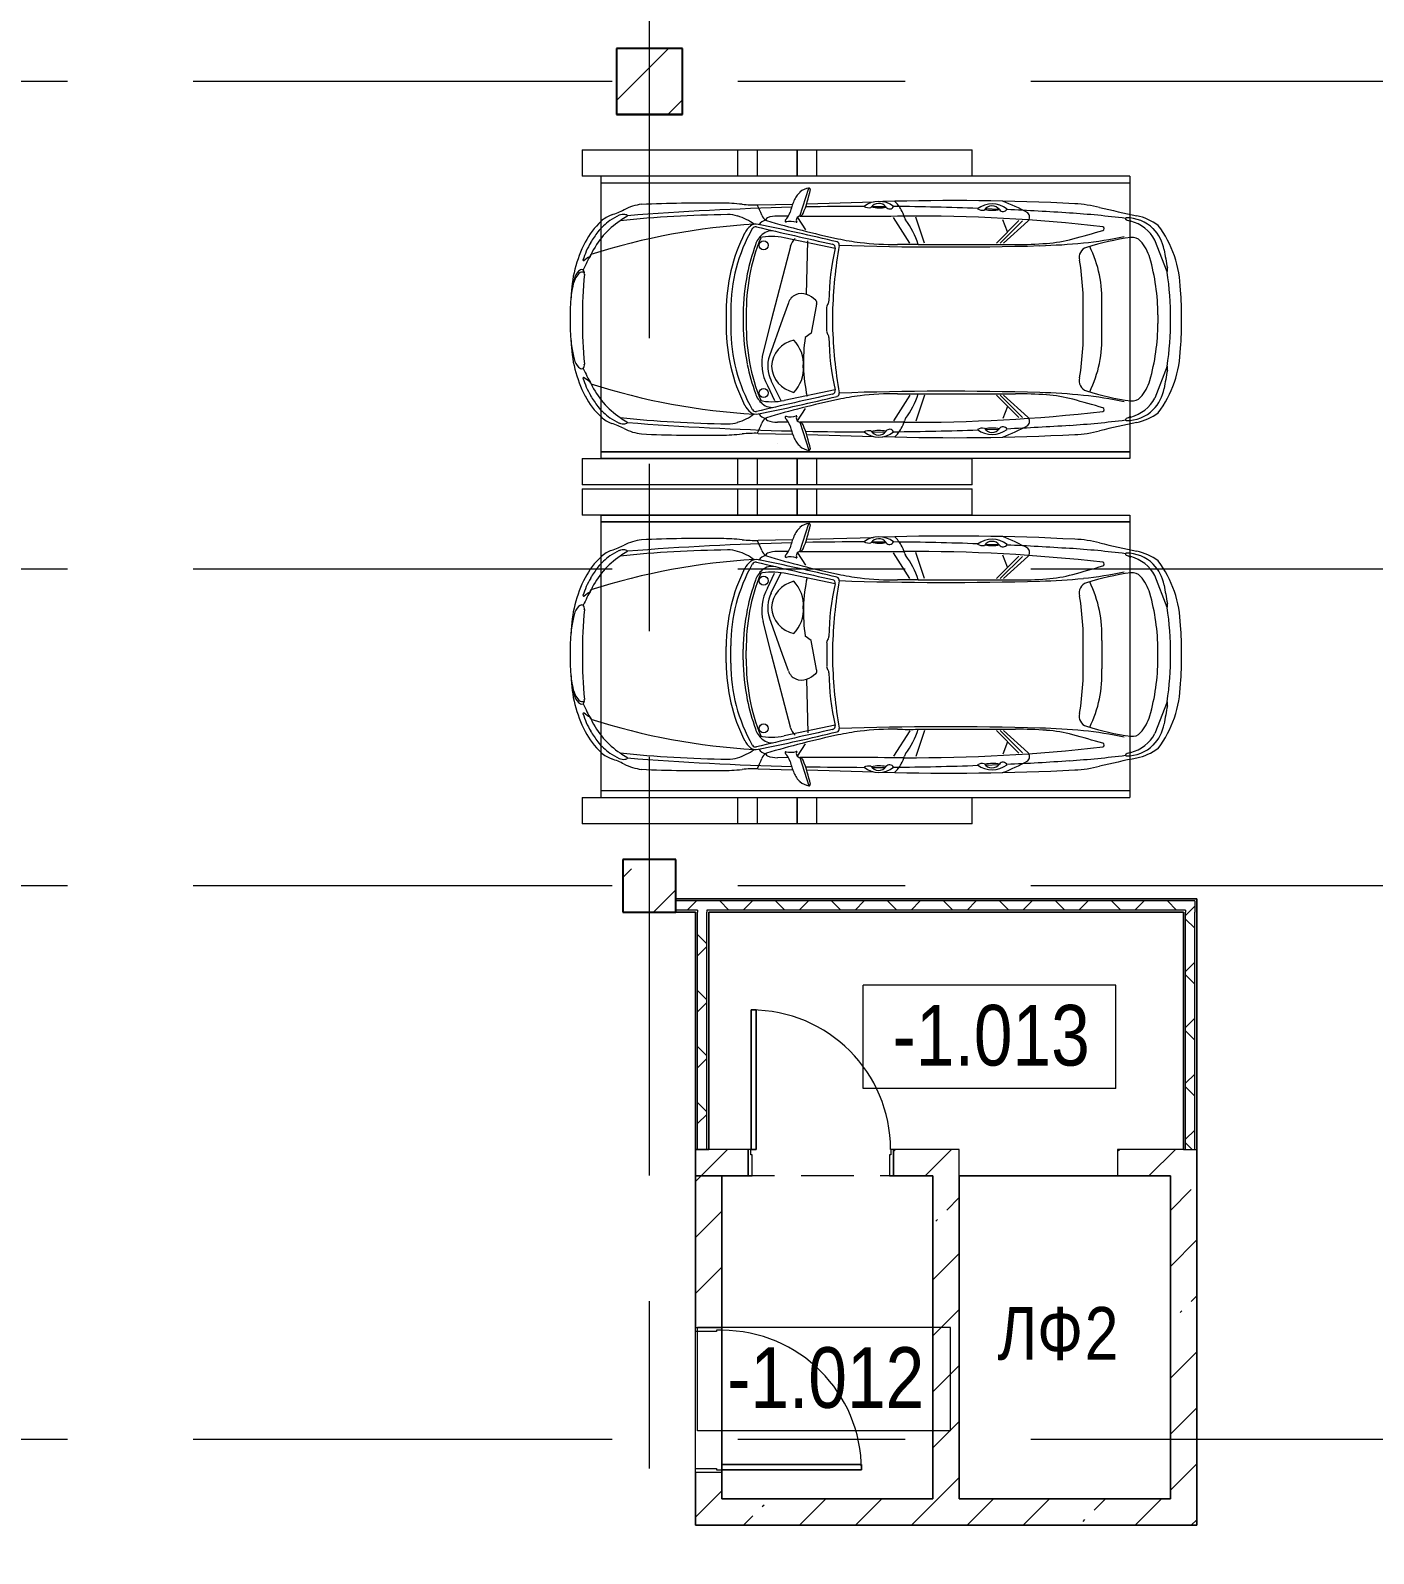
# Model space of a CAD drawing. Header units: millimetres. Extents: x 48966 to 155647, y -43515 to 30475.
# Drawn here: x 130840 to 141022, y -20947 to -9397 of the extents above; entities that cross this region are included whole.
import ezdxf

# ---------------------------------------------------------------- set-up
doc = ezdxf.new("R2010")
doc.units = ezdxf.units.MM
for name, pattern in [('IMPORT-01 Штриховая _2 мм_', [600, 400, -200]), ('Осевые', [6350, 1270, -952.5, 3175, -952.5]), ('Сверху', [793.75, 476.25, -317.5])]:
    doc.linetypes.add(name, pattern=pattern)
for name, color, linetype, lineweight in [('_Разделитель помещений_', 7, 'IMPORT-01 Штриховая _2 мм_', 9), ('Двери', 7, 'Continuous', 9), ('Каркас_Импост', 7, 'Continuous', 9), ('Колонны', 7, 'Continuous', 9), ('Колонны-1', 7, 'Continuous', 25), ('Марки помещений', 7, 'Continuous', 9), ('Общие ребра', 7, 'Continuous', 9), ('Оси-2', 7, 'Осевые', 9), ('Панель', 7, 'Continuous', 9), ('Парковка', 7, 'Continuous', 9), ('Перекрытия', 7, 'Continuous', 9), ('Сверху', 7, 'Сверху', 9), ('Стены-1', 7, 'Continuous', 18), ('Текстовые примечания', 7, 'Continuous', 9), ('Штриховка разреза', 7, 'Continuous', 9), ('Элементы узлов', 7, 'Continuous', 9)]:
    doc.layers.add(name, color=color, linetype=linetype, lineweight=lineweight)
doc.styles.add('Arial Narrow_1', font='ARIALN.TTF', dxfattribs={"height": 400})
doc.styles.add('Arial Narrow_2', font='ARIALN.TTF', dxfattribs={"height": 460})
pattern_1 = [(45, (0, 0), (-212.13203, 212.13203), []), (135, (0, 0), (-212.13203, -212.13203), [])]
pattern_2 = [(45, (0, 0), (-424.264, 424.264), [600, -100, 20, -100]), (45, (0, 424), (-424.264, 424.264), [])]

# ---------------------------------------------------------------- blocks, each defined once
blk = doc.blocks.new('Колона монолитная123 - Колона монолитная-664686-План -1-го этажа на отм_ -10_350')
at = {"layer": 'Колонны'}
h = blk.add_hatch(dxfattribs=at)
h.set_pattern_fill('FP_34', color=256, style=0, pattern_type=2)
h.set_pattern_definition([(45, (-57600, 6100), (-493.914, 493.914), []), (45, (-57106.1, 6100), (-493.914, 493.914), [873.125, -174.625, 6.706, -167.919])])
h.paths.add_polyline_path([(77732, -9983), (78132, -9983), (78132, -9583), (77732, -9583)], flags=0)
at = {"layer": 'Колонны-1'}
for p, q in [((78132, -9583), (77732, -9583)), ((77732, -9583), (77732, -9983)), ((78132, -9983), (78132, -9583)), ((77732, -9983), (78132, -9983))]:
    blk.add_line(p, q, dxfattribs=at)
blk = doc.blocks.new('Колона монолитная130 - Колона монолитная-664835-План -1-го этажа на отм_ -10_350')
at = {"layer": 'Колонны'}
h = blk.add_hatch(dxfattribs=at)
h.set_pattern_fill('FP_1', color=256, style=0, pattern_type=2)
h.set_pattern_definition([(45, (0, 0), (-493.914, 493.914), []), (45, (493.9, 0), (-493.914, 493.914), [873.125, -174.625, 6.706, -167.919])])
h.paths.add_polyline_path([(135282, -10033), (135782, -10033), (135782, -9533), (135282, -9533)], flags=0)
at = {"layer": 'Колонны-1'}
for p, q in [((135782, -9533), (135282, -9533)), ((135282, -9533), (135282, -10033)), ((135782, -10033), (135782, -9533)), ((135282, -10033), (135782, -10033))]:
    blk.add_line(p, q, dxfattribs=at)
blk = doc.blocks.new('Дверь - Однопольная - ДВ2__21х11-6240725-План -1-го этажа на отм_ -10_350')
at = {"layer": 'Двери'}
for p, q in [((-529, -100), (-489, -100)), ((-529, -1158), (-529, -100)), ((-489, -100), (-489, -1158)), ((-489, -1158), (-529, -1158))]:
    blk.add_line(p, q, dxfattribs=at)
blk.add_arc((-529, -100), 1058, 270, 0, dxfattribs=at)
at = {"layer": 'Каркас_Импост'}
for p, q in [((-550, 100), (-520, 100)), ((-550, -100), (-550, 100)), ((-520, 100), (-520, -60)), ((520, 100), (550, 100)), ((520, -60), (520, 100)), ((550, 100), (550, -100)), ((-530, -100), (-550, -100)), ((-530, -60), (-530, -100)), ((-520, -60), (-530, -60)), ((530, -60), (520, -60)), ((530, -100), (530, -60)), ((550, -100), (530, -100))]:
    blk.add_line(p, q, dxfattribs=at)
at = {"layer": 'Панель'}
for p, q in [((-489, -100), (-529, -100)), ((-529, -100), (-529, -1158)), ((-489, -1158), (-489, -100)), ((-529, -1158), (-489, -1158))]:
    blk.add_line(p, q, dxfattribs=at)
blk = doc.blocks.new('Дверь - Однопольная - ДВ2_21х11-6240724-План -1-го этажа на отм_ -10_350')
at = {"layer": 'Двери'}
for p, q in [((-489, 1158), (-529, 1158)), ((-529, 1158), (-529, 100)), ((-489, 100), (-489, 1158)), ((-529, 100), (-489, 100))]:
    blk.add_line(p, q, dxfattribs=at)
blk.add_arc((-529, 100), 1058, 360, 90, dxfattribs=at)
at = {"layer": 'Каркас_Импост'}
for p, q in [((-530, 100), (-550, 100)), ((-550, 100), (-550, -100)), ((-530, 60), (-530, 100)), ((-520, 60), (-530, 60)), ((-520, -100), (-520, 60)), ((530, 60), (520, 60)), ((520, 60), (520, -100)), ((550, 100), (530, 100)), ((530, 100), (530, 60)), ((550, -100), (550, 100)), ((-550, -100), (-520, -100)), ((520, -100), (550, -100))]:
    blk.add_line(p, q, dxfattribs=at)
at = {"layer": 'Панель'}
for p, q in [((-529, 1158), (-489, 1158)), ((-529, 100), (-529, 1158)), ((-489, 1158), (-489, 100)), ((-489, 100), (-529, 100))]:
    blk.add_line(p, q, dxfattribs=at)
blk = doc.blocks.new('M_Дверь-Проем - 1200 x 2200 mm-4670835-План -1-го этажа на отм_ -10_350')
at = {"layer": 'Сверху'}
blk.add_line((-608, -100), (592, -100), dxfattribs=at)
blk = doc.blocks.new('Прк_Свб_Механизированная парковка_Параллельная - Прк_Свб_Механизированная парковка_Параллельная-8473315-План -1-го этажа на отм_ -10_350')
at = {"layer": 'Парковка'}
for p, q in [((260, 2672), (310, 2672)), ((260, 2672), (260, -1334)), ((310, 2672), (2350, 2672)), ((310, -1334), (310, 2672)), ((310, -1334), (310, 2672)), ((2350, 2672), (2400, 2672)), ((2350, 2672), (2350, -1334)), ((2350, -1334), (2350, 2672)), ((2400, 2672), (2400, -1334)), ((60, 300), (60, 1478)), ((260, 1478), (60, 1478)), ((260, 1478), (260, 300)), ((2400, 300), (2400, 1478)), ((2600, 1478), (2400, 1478)), ((2600, 1478), (2600, 300)), ((60, 150), (60, 300)), ((260, 300), (60, 300)), ((260, 300), (260, 150)), ((2400, 150), (2400, 300)), ((2600, 300), (2400, 300)), ((2600, 300), (2600, 150)), ((60, -150), (60, 150)), ((60, 150), (260, 150)), ((260, 150), (60, 150)), ((260, 150), (260, -150)), ((2400, -150), (2400, 150)), ((2400, 150), (2600, 150)), ((2600, 150), (2400, 150)), ((2600, 150), (2600, -150)), ((2283, 0), (2284, 0)), ((60, -300), (60, -150)), ((260, -150), (60, -150)), ((260, -150), (60, -150)), ((260, -150), (260, -300)), ((2400, -300), (2400, -150)), ((2600, -150), (2400, -150)), ((2600, -150), (2400, -150)), ((2600, -150), (2600, -300)), ((60, -1478), (60, -300)), ((260, -300), (60, -300)), ((260, -300), (260, -1478)), ((2400, -1478), (2400, -300)), ((2600, -300), (2400, -300)), ((2600, -300), (2600, -1478)), ((310, -1334), (260, -1334)), ((2350, -1334), (310, -1334)), ((2400, -1334), (2350, -1334)), ((60, -1478), (260, -1478)), ((2400, -1478), (2600, -1478))]:
    blk.add_line(p, q, dxfattribs=at)
at = {"layer": 'Элементы узлов'}
for p, q in [((985, 2956), (744, 2863)), ((1701, 2956), (1942, 2863)), ((1310, 2884), (1343, 2884)), ((1343, 2884), (1376, 2884)), ((1343, 2460), (1236, 2460)), ((1451, 2460), (1343, 2460)), ((767, 1689), (598, 1860)), ((767, 1716), (601, 1899)), ((1920, 1716), (2086, 1899)), ((1920, 1689), (2088, 1860)), ((681, 1746), (589, 1709)), ((767, 1662), (596, 1831)), ((777, 1069), (777, 1807)), ((1910, 1069), (1910, 1807)), ((1920, 1662), (2090, 1831)), ((2005, 1746), (2097, 1709)), ((505, 1578), (509, 1682)), ((2181, 1578), (2177, 1682)), ((767, 1115), (571, 1050)), ((1920, 1115), (2116, 1050)), ((766, 1006), (572, 881)), ((1920, 1006), (2115, 881)), ((488, 716), (488, 820)), ((2199, 716), (2198, 820)), ((452, 798), (452, 800)), ((468, 223), (454, 729)), ((2219, 223), (2232, 729)), ((2234, 798), (2235, 800)), ((807, 439), (727, 53)), ((1343, 375), (1254, 375)), ((1433, 375), (1343, 375)), ((1880, 439), (1960, 53)), ((562, 171), (349, 239)), ((1157, 222), (749, 232)), ((1230, 297), (1450, 256)), ((1450, 256), (1483, 211)), ((2124, 171), (2337, 239)), ((477, -144), (470, 117)), ((572, 154), (666, 213)), ((2115, 154), (2021, 213)), ((2210, -144), (2216, 117)), ((562, 86), (561, 1)), ((793, 99), (1343, -43)), ((1219, 84), (1343, 40)), ((1343, 40), (1622, -60)), ((1808, -48), (1964, 29)), ((2125, 86), (2125, 1)), ((1343, -43), (1593, -107)), ((1847, -74), (1961, -22)), ((1303, -259), (1343, -259)), ((1311, -235), (1343, -235)), ((1343, -235), (1375, -235)), ((1343, -259), (1383, -259)), ((1277, -353), (1343, -353)), ((1281, -387), (1343, -387)), ((1343, -353), (1409, -353)), ((1343, -387), (1405, -387)), ((874, -1430), (899, -1465)), ((1812, -1430), (1787, -1465))]:
    blk.add_line(p, q, dxfattribs=at)
for centre in [(783, -103), (1903, -103)]:
    blk.add_circle(centre, 34.2, dxfattribs=at)
for centre, radius, start, end in [((1142, 2203), 854, 91.3101, 126.673), ((1299, 1297), 1768, 88.5599, 95.7191), ((1388, 1297), 1768, 84.2809, 91.4401), ((1544, 2203), 854, 53.327, 88.6899), ((864, 2645), 291, 99.4063, 135.3585), ((109, 7204), 4330, 279.4063, 281.267), ((968, 2892), 66.2, 74.6969, 101.267), ((1344, 535), 2447, 90.009, 98.4162), ((1343, 535), 2447, 81.5838, 89.991), ((1718, 2892), 66.2, 78.733, 105.3031), ((2577, 7204), 4330, 258.733, 260.5937), ((1822, 2645), 291, 44.6415, 80.5937), ((954, 2644), 403, 142.8851, 168.4724), ((861, 2649), 286, 135.3585, 180.8097), ((887, 2603), 297, 118.891, 164.8614), ((971, 2503), 334, 106.0489, 131.119), ((1310, 1323), 1562, 90, 106.0489), ((1376, 1323), 1562, 73.9511, 90), ((1716, 2503), 334, 48.881, 73.9511), ((1799, 2603), 297, 15.1386, 61.109), ((1826, 2649), 286, 359.1903, 44.6415), ((1732, 2644), 403, 11.5276, 37.1149), ((-7093, 4285), 7809, 346.3595, 348.4724), ((292, 2764), 320, 337.9748, 344.8614), ((806, 2692), 83, 131.119, 188.3012), ((2939, 3003), 2239, 188.3012, 197.1212), ((-252, 3003), 2239, 342.8788, 351.6988), ((1881, 2692), 83, 351.6988, 48.881), ((2394, 2764), 320, 195.1386, 202.0252), ((9779, 4285), 7809, 191.5276, 193.6405), ((7632, 1747), 7109, 172.7777, 176.2151), ((582, 2647), 7.47, 202.0252, 337.9748), ((-1923, 2049), 2702, 5.7674, 12.4062), ((4610, 2049), 2702, 167.5938, 174.2326), ((2105, 2647), 7.47, 202.0252, 337.9748), ((-4945, 1747), 7109, 3.7849, 7.2223), ((1495, 2201), 1028, 166.3595, 176.9727), ((13091, 1035), 12530, 173.4329, 180.3434), ((657, 2464), 14.2, 16.6037, 163.3963), ((-8360, -224), 9423, 15.1578, 16.6037), ((1191, 1553), 908, 87.2052, 116.1006), ((1495, 1553), 908, 63.8994, 92.7948), ((11046, -224), 9423, 163.3963, 164.8422), ((2030, 2464), 14.2, 16.6037, 163.3963), ((-10405, 1035), 12530, 359.6566, 6.5671), ((1192, 2201), 1028, 3.0273, 13.6405), ((-3795, 1860), 4583, 1.6426, 5.7674), ((874, 2367), 78.4, 197.1212, 287.1515), ((1246, 120), 2200, 87.4807, 99.1257), ((1440, 120), 2200, 80.8743, 92.5193), ((1812, 2367), 78.4, 252.8485, 342.8788), ((6481, 1860), 4583, 174.2326, 178.3574), ((17986, 1329), 17542, 176.9727, 181.7279), ((23730, 682), 23242, 176.2151, 177.3918), ((-261, 1970), 1032, 3.9601, 15.1578), ((2947, 1970), 1032, 164.8422, 176.0399), ((-21044, 682), 23242, 2.6082, 3.7849), ((-15300, 1329), 17542, 358.2721, 3.0273), ((-2620, 1807), 3397, 360, 3.9601), ((-23670, 1290), 24466, 358.0784, 1.6426), ((26356, 1290), 24466, 178.3574, 181.9216), ((5306, 1807), 3397, 176.0399, 180), ((1914, 1148), 1569, 151.3958, 159.1373), ((569, 1870), 43.2, 42.166, 137.834), ((2118, 1870), 43.2, 42.166, 137.834), ((772, 1148), 1569, 20.8627, 28.6042), ((651, 1629), 182, 141.8293, 217.7375), ((493, 1711), 33.5, 306.1474, 64.1911), ((2193, 1711), 33.5, 115.8089, 233.8526), ((2036, 1629), 182, 322.2625, 38.1707), ((554, 1628), 69.8, 126.1474, 236.335), ((270, 1634), 248, 345.9493, 11.7851), ((2417, 1634), 248, 168.2149, 194.0507), ((2132, 1628), 69.8, 303.665, 53.8526), ((23730, 682), 23242, 177.926, 179.5072), ((436, 1556), 80.9, 331.6072, 9.9944), ((2251, 1556), 80.9, 170.0056, 208.3928), ((-21044, 682), 23242, 0.4928, 2.074), ((995, 423), 682, 108.6369, 126.4439), ((5170, 998), 4394, 179.0785, 181.1424), ((-2484, 998), 4394, 358.8576, 0.9215), ((1692, 423), 682, 53.5561, 71.3631), ((652, 703), 275, 120.356, 137.5688), ((620, 759), 210, 103.0487, 120.356), ((-79448, 481), 80010, 359.77826, 0.3434), ((562, 1008), 45.5, 283.0487, 307.6369), ((2125, 1008), 45.5, 232.3631, 256.9513), ((2067, 759), 210, 59.644, 76.9513), ((82134, 481), 80010, 179.6566, 180.22174), ((2034, 703), 275, 42.4312, 59.644), ((632, 769), 182, 141.8293, 217.7375), ((535, 768), 69.8, 126.1474, 236.335), ((474, 851), 33.5, 306.1474, 64.1911), ((251, 774), 248, 345.9493, 11.7851), ((-1159, 872), 1936, 352.7338, 1.1424), ((3845, 872), 1936, 178.8576, 187.2662), ((2212, 851), 33.5, 115.8089, 233.8526), ((2436, 774), 248, 168.2149, 194.0507), ((2152, 768), 69.8, 303.665, 53.8526), ((2055, 769), 182, 322.2625, 38.1707), ((417, 696), 80.9, 331.6072, 9.9944), ((2270, 696), 80.9, 170.0056, 208.3928), ((23730, 682), 23242, 180.0596, 181.1514), ((-1224, 881), 2002, 347.8724, 352.7338), ((3910, 881), 2002, 187.2662, 192.1276), ((-21044, 682), 23242, 358.8486, 359.9404), ((778, 449), 21.1, 74.8587, 166.4912), ((1373, 3824), 3406, 260.0389, 268.6709), ((1314, 3824), 3406, 271.3291, 279.9611), ((1908, 449), 21.1, 13.5088, 105.1413), ((-6476, 2009), 7374, 343.5257, 347.8724), ((16870, -3417), 16571, 166.4912, 168.6054), ((-47059, 11031), 48997, 346.8001, 347.4912), ((801, 413), 26.5, 77.7328, 167.4912), ((1252, 2489), 2099, 257.7328, 268.713), ((1205, 358), 33.6, 54.6828, 88.713), ((1257, 431), 57, 234.6828, 266.7231), ((1349, 2786), 2368, 268.6709, 269.8667), ((1338, 2786), 2368, 270.1333, 271.3291), ((1430, 431), 57, 273.2769, 305.3172), ((1482, 358), 33.6, 91.287, 125.3172), ((1434, 2489), 2099, 271.287, 282.2672), ((1885, 413), 26.5, 12.5088, 102.2672), ((49746, 11031), 48997, 192.5088, 193.1999), ((-14183, -3417), 16571, 11.3946, 13.5088), ((9162, 2009), 7374, 192.1276, 196.4743), ((358, 241), 9.6, 78.4734, 189.3023), ((483, 261), 136, 189.3023, 220.7557), ((148, -791), 1063, 68.2184, 78.4734), ((1369, 139), 228, 138.0486, 158.5986), ((1218, 274), 25.4, 62.6865, 138.0486), ((2539, -791), 1063, 101.5266, 111.7816), ((2204, 261), 136, 319.2443, 350.6977), ((2328, 241), 9.6, 350.6977, 101.5266), ((508, 283), 169, 220.7557, 248.5798), ((741, 878), 808, 248.5798, 255.0587), ((531, 167), 31.5, 8.0985, 68.2184), ((593, 176), 31.8, 188.0985, 298.2747), ((743, 101), 141, 162.5206, 194.0339), ((602, 146), 6.72, 342.5206, 17.4794), ((824, 220), 125, 222.4312, 255.5726), ((1254, 183), 105, 158.5986, 250.2124), ((1667, 1444), 1246, 261.4812, 282.1141), ((1682, -59), 257, 85.7443, 134.0872), ((1716, 174), 219, 192.6688, 266.0106), ((1720, -59), 257, 45.9128, 94.2557), ((1685, 174), 219, 273.9894, 347.3312), ((2093, 176), 31.8, 241.7253, 351.9015), ((2084, 146), 6.72, 162.5206, 197.4794), ((1943, 101), 141, 345.9661, 17.4794), ((2156, 167), 31.5, 111.7816, 171.9015), ((1945, 878), 808, 284.9413, 291.4202), ((2179, 283), 169, 291.4202, 319.2443), ((23730, 682), 23242, 181.4123, 184.4864), ((500, -25), 126, 42.9063, 75.0587), ((782, 0), 221, 179.6566, 199.8566), ((599, 67), 7.62, 222.9063, 2.3482), ((1183, -41), 466, 168.323, 191.798), ((1503, -41), 466, 348.202, 11.677), ((2088, 67), 7.62, 177.6518, 317.0937), ((2186, -25), 126, 104.9413, 137.0937), ((1904, 0), 221, 340.1434, 0.3434), ((-21044, 682), 23242, 355.5136, 358.5877), ((532, -52), 69.7, 288.9854, 331.8228), ((591, -69), 17.7, 199.8566, 259.3923), ((589, -80), 6.67, 259.3923, 343.5257), ((665, -75), 74.1, 190.0254, 239.0531), ((781, -41), 107, 163.9676, 222.7268), ((846, 19), 197, 222.7268, 250.1805), ((1679, 231), 349, 255.7125, 298.7278), ((1701, 161), 234, 250.325, 297.1702), ((1840, 19), 197, 289.8195, 317.2732), ((1905, -41), 107, 317.2732, 16.0324), ((2022, -75), 74.1, 300.9469, 349.9746), ((2098, -80), 6.67, 196.4743, 280.6077), ((2155, -52), 69.7, 208.1772, 251.0146), ((2095, -69), 17.7, 280.6077, 340.1434), ((-532, -167), 1009, 354.3165, 1.275), ((718, -594), 503, 108.9854, 118.6662), ((977, -430), 436, 144.1598, 162.7087), ((689, -163), 66.6, 163.4439, 218.2489), ((5601, 107), 4985, 183.2466, 197.7436), ((762, -105), 159, 218.2489, 243.4105), ((671, -164), 28.7, 166.8001, 240.4894), ((1277, 906), 1259, 240.4894, 270), ((1283, 1223), 1458, 247.618, 271.1115), ((1327, 1352), 1613, 250.1805, 258.333), ((1303, 1238), 1496, 258.333, 270), ((1403, 1223), 1458, 268.8885, 292.382), ((1383, 1238), 1496, 270, 281.667), ((1409, 906), 1259, 270, 299.5106), ((1360, 1352), 1613, 281.667, 289.8195), ((-2914, 107), 4985, 342.2564, 356.7534), ((1924, -105), 159, 296.5895, 321.7511), ((2015, -164), 28.7, 299.5106, 13.1999), ((1997, -163), 66.6, 321.7511, 16.5561), ((1709, -430), 436, 17.2913, 35.8402), ((1968, -594), 503, 61.3338, 71.0146), ((3218, -167), 1009, 178.725, 185.6835), ((2276, -446), 1813, 174.3165, 179.3374), ((797, -374), 247, 162.7087, 180.5958), ((1281, 931), 1318, 243.4105, 270), ((1405, 931), 1318, 270, 296.5895), ((1890, -374), 247, 359.4042, 17.2913), ((410, -446), 1813, 0.6626, 5.6835), ((11720, -555), 11257, 179.3374, 182.4134), ((9268, -286), 8718, 180.5958, 185.957), ((-6581, -286), 8718, 354.043, 359.4042), ((-9033, -555), 11257, 357.5866, 0.6626), ((870, -978), 401, 187.3664, 207.0814), ((1816, -978), 401, 332.9186, 352.6336), ((626, -1167), 77.3, 170.9154, 203.9317), ((626, -1167), 77.3, 159.9553, 170.9154), ((559, -1142), 5.64, 20.0447, 159.9553), ((902, -958), 384, 208.3862, 217.3523), ((1785, -958), 384, 322.6477, 331.6138), ((2127, -1142), 5.64, 20.0447, 159.9553), ((2060, -1167), 77.3, 336.0683, 9.0846), ((2060, -1167), 77.3, 9.0846, 20.0447), ((-135, -1492), 727, 19.0127, 27.0814), ((770, -1180), 230, 199.0127, 222.6949), ((945, -1025), 426, 203.9317, 215.0111), ((945, -1025), 426, 215.0111, 231.6898), ((1110, -855), 613, 213.1954, 245.2474), ((1576, -855), 613, 294.7526, 326.8046), ((1742, -1025), 426, 308.3102, 324.9889), ((1916, -1180), 230, 317.3051, 340.9873), ((1742, -1025), 426, 324.9889, 336.0683), ((2821, -1492), 727, 152.9186, 160.9873), ((1024, -946), 575, 222.6949, 242.7086), ((1097, -833), 671, 231.6898, 240.1263), ((1590, -833), 671, 299.8737, 308.3102), ((1662, -946), 575, 297.2914, 317.3051), ((1202, -600), 964, 242.7086, 268.7598), ((1101, -825), 680, 240.1263, 252.4323), ((1753, 184), 1832, 240.5749, 244.6414), ((831, -1460), 53.4, 35.1828, 65.2474), ((894, -1468), 5.72, 286.6028, 34.7151), ((986, -1481), 19.7, 152.4998, 213.0124), ((997, -1512), 49.5, 84.1257, 125.5648), ((1053, -1443), 96.7, 210.1038, 251.3041), ((1017, -1481), 30.2, 142.134, 227.9629), ((1286, 1291), 2768, 264.1257, 271.1885), ((1401, 1291), 2768, 268.8115, 275.8743), ((1484, -600), 964, 271.2402, 297.2914), ((1633, -1443), 96.7, 288.6959, 329.8962), ((1689, -1512), 49.5, 54.4352, 95.8743), ((1700, -1481), 19.7, 326.9876, 27.5002), ((933, 184), 1832, 295.3586, 299.4251), ((1792, -1468), 5.72, 145.2849, 253.3972), ((1585, -825), 680, 287.5677, 299.8737), ((1856, -1460), 53.4, 114.7526, 144.8172), ((1128, -1359), 195, 227.9629, 242.5833), ((1295, -496), 1074, 255.2991, 272.5854), ((1144, -1316), 240, 243.8554, 263.2896), ((1392, -496), 1074, 267.4146, 284.7009)]:
    blk.add_arc(centre, radius, start, end, dxfattribs=at)
blk = doc.blocks.new('Прк_Свб_Механизированная парковка_Параллельная - Прк_Свб_Механизированная парковка_Параллельная-8455325-План -1-го этажа на отм_ -10_350')
at = {"layer": 'Парковка'}
for p, q in [((60, 300), (60, 1478)), ((260, 1478), (60, 1478)), ((260, 1478), (260, 300)), ((2400, 300), (2400, 1478)), ((2600, 1478), (2400, 1478)), ((2600, 1478), (2600, 300)), ((260, 1334), (310, 1334)), ((260, 1334), (260, -2672)), ((310, 1334), (2350, 1334)), ((310, -2672), (310, 1334)), ((310, -2672), (310, 1334)), ((2350, 1334), (2400, 1334)), ((2350, 1334), (2350, -2672)), ((2350, -2672), (2350, 1334)), ((2400, 1334), (2400, -2672)), ((60, 150), (60, 300)), ((60, 300), (260, 300)), ((260, 300), (260, 150)), ((2400, 150), (2400, 300)), ((2400, 300), (2600, 300)), ((2600, 300), (2600, 150)), ((60, -150), (60, 150)), ((60, 150), (260, 150)), ((60, 150), (260, 150)), ((260, 150), (260, -150)), ((2400, -150), (2400, 150)), ((2400, 150), (2600, 150)), ((2400, 150), (2600, 150)), ((2600, 150), (2600, -150)), ((2283, 0), (2284, 0)), ((60, -300), (60, -150)), ((260, -150), (60, -150)), ((60, -150), (260, -150)), ((260, -150), (260, -300)), ((2400, -300), (2400, -150)), ((2600, -150), (2400, -150)), ((2400, -150), (2600, -150)), ((2600, -150), (2600, -300)), ((60, -1478), (60, -300)), ((60, -300), (260, -300)), ((260, -300), (260, -1478)), ((2400, -1478), (2400, -300)), ((2400, -300), (2600, -300)), ((2600, -300), (2600, -1478)), ((60, -1478), (260, -1478)), ((2400, -1478), (2600, -1478)), ((310, -2672), (260, -2672)), ((2350, -2672), (310, -2672)), ((2400, -2672), (2350, -2672))]:
    blk.add_line(p, q, dxfattribs=at)
at = {"layer": 'Элементы узлов'}
for p, q in [((874, 1430), (899, 1465)), ((1812, 1430), (1787, 1465)), ((1277, 353), (1343, 353)), ((1281, 387), (1343, 387)), ((1343, 387), (1405, 387)), ((1343, 353), (1409, 353)), ((1303, 259), (1343, 259)), ((1311, 235), (1343, 235)), ((1343, 259), (1383, 259)), ((1343, 235), (1375, 235)), ((477, 144), (470, -117)), ((2210, 144), (2216, -117)), ((793, -99), (1343, 43)), ((1343, 43), (1593, 107)), ((1343, -40), (1622, 60)), ((1808, 48), (1964, -29)), ((1847, 74), (1961, 22)), ((562, -86), (561, -1)), ((807, -439), (727, -53)), ((1219, -84), (1343, -40)), ((1880, -439), (1960, -53)), ((2125, -86), (2125, -1)), ((562, -171), (349, -239)), ((468, -223), (454, -729)), ((572, -154), (666, -213)), ((1157, -222), (749, -232)), ((1450, -256), (1483, -211)), ((2115, -154), (2021, -213)), ((2124, -171), (2337, -239)), ((2219, -223), (2232, -729)), ((1230, -297), (1450, -256)), ((1343, -375), (1254, -375)), ((1433, -375), (1343, -375)), ((452, -798), (452, -800)), ((488, -716), (488, -820)), ((2199, -716), (2198, -820)), ((2234, -798), (2235, -800)), ((766, -1006), (572, -881)), ((1920, -1006), (2115, -881)), ((767, -1115), (571, -1050)), ((777, -1069), (777, -1807)), ((1910, -1069), (1910, -1807)), ((1920, -1115), (2116, -1050)), ((505, -1578), (509, -1682)), ((2181, -1578), (2177, -1682)), ((681, -1746), (589, -1709)), ((767, -1662), (596, -1831)), ((767, -1689), (598, -1860)), ((767, -1716), (601, -1899)), ((1920, -1662), (2090, -1831)), ((1920, -1689), (2088, -1860)), ((1920, -1716), (2086, -1899)), ((2005, -1746), (2097, -1709)), ((1343, -2460), (1236, -2460)), ((1451, -2460), (1343, -2460)), ((985, -2956), (744, -2863)), ((1310, -2884), (1343, -2884)), ((1343, -2884), (1376, -2884)), ((1701, -2956), (1942, -2863))]:
    blk.add_line(p, q, dxfattribs=at)
for centre in [(783, 103), (1903, 103)]:
    blk.add_circle(centre, 34.2, dxfattribs=at)
for centre, radius, start, end in [((1202, 600), 964, 91.2402, 117.2914), ((1053, 1443), 96.7, 108.6959, 149.8962), ((1017, 1481), 30.2, 132.0371, 217.866), ((1128, 1359), 195, 117.4167, 132.0371), ((1295, 496), 1074, 87.4146, 104.7009), ((1144, 1316), 240, 96.7104, 116.1446), ((1392, 496), 1074, 75.2991, 92.5854), ((1484, 600), 964, 62.7086, 88.7598), ((1633, 1443), 96.7, 30.1038, 71.3041), ((1110, 855), 613, 114.7526, 146.8046), ((1024, 946), 575, 117.2914, 137.3051), ((5601, -107), 4985, 162.2564, 176.7534), ((1097, 833), 671, 119.8737, 128.3102), ((1101, 825), 680, 107.5677, 119.8737), ((1753, -184), 1832, 115.3586, 119.4251), ((831, 1460), 53.4, 294.7526, 324.8172), ((894, 1468), 5.72, 325.2849, 73.3972), ((986, 1481), 19.7, 146.9876, 207.5002), ((997, 1512), 49.5, 234.4352, 275.8743), ((1286, -1291), 2768, 88.8115, 95.8743), ((1401, -1291), 2768, 84.1257, 91.1885), ((1689, 1512), 49.5, 264.1257, 305.5648), ((1700, 1481), 19.7, 332.4998, 33.0124), ((933, -184), 1832, 60.5749, 64.6414), ((1792, 1468), 5.72, 106.6028, 214.7151), ((1585, 825), 680, 60.1263, 72.4323), ((1856, 1460), 53.4, 215.1828, 245.2474), ((1576, 855), 613, 33.1954, 65.2474), ((-2914, -107), 4985, 3.2466, 17.7436), ((1590, 833), 671, 51.6898, 60.1263), ((1662, 946), 575, 42.6949, 62.7086), ((770, 1180), 230, 137.3051, 160.9873), ((945, 1025), 426, 128.3102, 144.9889), ((1742, 1025), 426, 35.0111, 51.6898), ((1916, 1180), 230, 19.0127, 42.6949), ((870, 978), 401, 152.9186, 172.6336), ((-135, 1492), 727, 332.9186, 340.9873), ((626, 1167), 77.3, 156.0683, 189.0846), ((9268, 286), 8718, 174.043, 179.4042), ((945, 1025), 426, 144.9889, 156.0683), ((902, 958), 384, 142.6477, 151.6138), ((1742, 1025), 426, 23.9317, 35.0111), ((1785, 958), 384, 28.3862, 37.3523), ((-6581, 286), 8718, 0.5958, 5.957), ((2060, 1167), 77.3, 350.9154, 23.9317), ((2821, 1492), 727, 199.0127, 207.0814), ((1816, 978), 401, 7.3664, 27.0814), ((23730, -682), 23242, 175.5136, 178.5877), ((626, 1167), 77.3, 189.0846, 200.0447), ((559, 1142), 5.64, 200.0447, 339.9553), ((2127, 1142), 5.64, 200.0447, 339.9553), ((-21044, -682), 23242, 1.4123, 4.4864), ((2060, 1167), 77.3, 339.9553, 350.9154), ((11720, 555), 11257, 177.5866, 180.6626), ((-9033, 555), 11257, 359.3374, 2.4134), ((2276, 446), 1813, 180.6626, 185.6835), ((797, 374), 247, 179.4042, 197.2913), ((1277, -906), 1259, 90, 119.5106), ((1281, -931), 1318, 90, 116.5895), ((1405, -931), 1318, 63.4105, 90), ((1409, -906), 1259, 60.4894, 90), ((1890, 374), 247, 342.7087, 0.5958), ((410, 446), 1813, 354.3165, 359.3374), ((-532, 167), 1009, 358.725, 5.6835), ((977, 430), 436, 197.2913, 215.8402), ((762, 105), 159, 116.5895, 141.7511), ((1283, -1223), 1458, 88.8885, 112.382), ((1303, -1238), 1496, 90, 101.667), ((1403, -1223), 1458, 67.618, 91.1115), ((1383, -1238), 1496, 78.333, 90), ((1924, 105), 159, 38.2489, 63.4105), ((1709, 430), 436, 324.1598, 342.7087), ((3218, 167), 1009, 174.3165, 181.275), ((718, 594), 503, 241.3338, 251.0146), ((532, 52), 69.7, 28.1772, 71.0146), ((665, 75), 74.1, 120.9469, 169.9746), ((689, 163), 66.6, 141.7511, 196.5561), ((16870, 3417), 16571, 191.3946, 193.5088), ((671, 164), 28.7, 119.5106, 193.1999), ((-47059, -11031), 48997, 12.5088, 13.1999), ((846, -19), 197, 109.8195, 137.2732), ((1183, 41), 466, 168.202, 191.677), ((1327, -1352), 1613, 101.667, 109.8195), ((1679, -231), 349, 61.2722, 104.2875), ((1360, -1352), 1613, 70.1805, 78.333), ((1840, -19), 197, 42.7268, 70.1805), ((49746, -11031), 48997, 166.8001, 167.4912), ((-14183, 3417), 16571, 346.4912, 348.6054), ((1503, 41), 466, 348.323, 11.798), ((2015, 164), 28.7, 346.8001, 60.4894), ((1997, 163), 66.6, 343.4439, 38.2489), ((2022, 75), 74.1, 10.0254, 59.0531), ((2155, 52), 69.7, 108.9854, 151.8228), ((1968, 594), 503, 288.9854, 298.6662), ((782, 0), 221, 160.1434, 180.3434), ((591, 69), 17.7, 100.6077, 160.1434), ((589, 80), 6.67, 16.4743, 100.6077), ((-6476, -2009), 7374, 12.1276, 16.4743), ((781, 41), 107, 137.2732, 196.0324), ((1716, -174), 219, 93.9894, 167.3312), ((1701, -161), 234, 62.8298, 109.675), ((1685, -174), 219, 12.6688, 86.0106), ((9162, -2009), 7374, 163.5257, 167.8724), ((1905, 41), 107, 343.9676, 42.7268), ((2098, 80), 6.67, 79.3923, 163.5257), ((2095, 69), 17.7, 19.8566, 79.3923), ((1904, 0), 221, 359.6566, 19.8566), ((741, -878), 808, 104.9413, 111.4202), ((500, 25), 126, 284.9413, 317.0937), ((599, -67), 7.62, 357.6518, 137.0937), ((743, -101), 141, 165.9661, 197.4794), ((824, -220), 125, 104.4274, 137.5688), ((1254, -183), 105, 109.7876, 201.4014), ((1943, -101), 141, 342.5206, 14.0339), ((2088, -67), 7.62, 42.9063, 182.3482), ((2186, 25), 126, 222.9063, 255.0587), ((1945, -878), 808, 68.5798, 75.0587), ((483, -261), 136, 139.2443, 170.6977), ((148, 791), 1063, 281.5266, 291.7816), ((508, -283), 169, 111.4202, 139.2443), ((23730, -682), 23242, 178.8486, 179.9404), ((531, -167), 31.5, 291.7816, 351.9015), ((-79448, -481), 80010, 359.6566, 0.22174), ((593, -176), 31.8, 61.7253, 171.9015), ((602, -146), 6.72, 342.5206, 17.4794), ((1369, -139), 228, 201.4014, 221.9514), ((1667, -1444), 1246, 77.8859, 98.5188), ((1682, 59), 257, 225.9128, 274.2557), ((1720, 59), 257, 265.7443, 314.0872), ((2084, -146), 6.72, 162.5206, 197.4794), ((2093, -176), 31.8, 8.0985, 118.2747), ((2156, -167), 31.5, 188.0985, 248.2184), ((82134, -481), 80010, 179.77826, 180.3434), ((2539, 791), 1063, 248.2184, 258.4734), ((-21044, -682), 23242, 0.0596, 1.1514), ((2179, -283), 169, 40.7557, 68.5798), ((2204, -261), 136, 9.3023, 40.7557), ((358, -241), 9.6, 170.6977, 281.5266), ((1218, -274), 25.4, 221.9514, 297.3135), ((2328, -241), 9.6, 258.4734, 9.3023), ((-1224, -881), 2002, 7.2662, 12.1276), ((778, -449), 21.1, 193.5088, 285.1413), ((801, -413), 26.5, 192.5088, 282.2672), ((1373, -3824), 3406, 91.3291, 99.9611), ((1252, -2489), 2099, 91.287, 102.2672), ((1205, -358), 33.6, 271.287, 305.3172), ((1257, -431), 57, 93.2769, 125.3172), ((1349, -2786), 2368, 90.1333, 91.3291), ((1338, -2786), 2368, 88.6709, 89.8667), ((1314, -3824), 3406, 80.0389, 88.6709), ((1430, -431), 57, 54.6828, 86.7231), ((1482, -358), 33.6, 234.6828, 268.713), ((1434, -2489), 2099, 77.7328, 88.713), ((1885, -413), 26.5, 257.7328, 347.4912), ((1908, -449), 21.1, 254.8587, 346.4912), ((3910, -881), 2002, 167.8724, 172.7338), ((-23670, -1290), 24466, 358.3574, 1.9216), ((26356, -1290), 24466, 178.0784, 181.6426), ((632, -769), 182, 142.2625, 218.1707), ((417, -696), 80.9, 350.0056, 28.3928), ((-1159, -872), 1936, 358.8576, 7.2662), ((3845, -872), 1936, 172.7338, 181.1424), ((2270, -696), 80.9, 151.6072, 189.9944), ((2055, -769), 182, 321.8293, 37.7375), ((17986, -1329), 17542, 178.2721, 183.0273), ((535, -768), 69.8, 123.665, 233.8526), ((251, -774), 248, 348.2149, 14.0507), ((2436, -774), 248, 165.9493, 191.7851), ((2152, -768), 69.8, 306.1474, 56.335), ((-15300, -1329), 17542, 356.9727, 1.7279), ((652, -703), 275, 222.4312, 239.644), ((474, -851), 33.5, 295.8089, 53.8526), ((23730, -682), 23242, 180.4928, 182.074), ((5170, -998), 4394, 178.8576, 180.9215), ((-2484, -998), 4394, 359.0785, 1.1424), ((2034, -703), 275, 300.356, 317.5688), ((2212, -851), 33.5, 126.1474, 244.1911), ((-21044, -682), 23242, 357.926, 359.5072), ((620, -759), 210, 239.644, 256.9513), ((13091, -1035), 12530, 179.6566, 186.5671), ((562, -1008), 45.5, 52.3631, 76.9513), ((995, -423), 682, 233.5561, 251.3631), ((1692, -423), 682, 288.6369, 306.4439), ((-10405, -1035), 12530, 353.4329, 0.3434), ((2125, -1008), 45.5, 103.0487, 127.6369), ((2067, -759), 210, 283.0487, 300.356), ((651, -1629), 182, 142.2625, 218.1707), ((554, -1628), 69.8, 123.665, 233.8526), ((436, -1556), 80.9, 350.0056, 28.3928), ((270, -1634), 248, 348.2149, 14.0507), ((2417, -1634), 248, 165.9493, 191.7851), ((2251, -1556), 80.9, 151.6072, 189.9944), ((2132, -1628), 69.8, 306.1474, 56.335), ((2036, -1629), 182, 321.8293, 37.7375), ((1914, -1148), 1569, 200.8627, 208.6042), ((493, -1711), 33.5, 295.8089, 53.8526), ((772, -1148), 1569, 331.3958, 339.1373), ((2193, -1711), 33.5, 126.1474, 244.1911), ((23730, -682), 23242, 182.6082, 183.7849), ((-2620, -1807), 3397, 356.0399, 0), ((5306, -1807), 3397, 180, 183.9601), ((-21044, -682), 23242, 356.2151, 357.3918), ((569, -1870), 43.2, 222.166, 317.834), ((2118, -1870), 43.2, 222.166, 317.834), ((-261, -1970), 1032, 344.8422, 356.0399), ((-3795, -1860), 4583, 354.2326, 358.3574), ((6481, -1860), 4583, 181.6426, 185.7674), ((2947, -1970), 1032, 183.9601, 195.1578), ((1495, -2201), 1028, 183.0273, 193.6405), ((7632, -1747), 7109, 183.7849, 187.2223), ((-8360, 224), 9423, 343.3963, 344.8422), ((874, -2367), 78.4, 72.8485, 162.8788), ((1246, -120), 2200, 260.8743, 272.5193), ((1440, -120), 2200, 267.4807, 279.1257), ((1812, -2367), 78.4, 17.1212, 107.1515), ((11046, 224), 9423, 195.1578, 196.6037), ((-4945, -1747), 7109, 352.7777, 356.2151), ((1192, -2201), 1028, 346.3595, 356.9727), ((-1923, -2049), 2702, 347.5938, 354.2326), ((2939, -3003), 2239, 162.8788, 171.6988), ((1191, -1553), 908, 243.8994, 272.7948), ((1495, -1553), 908, 267.2052, 296.1006), ((-252, -3003), 2239, 8.3012, 17.1212), ((4610, -2049), 2702, 185.7674, 192.4062), ((-7093, -4285), 7809, 11.5276, 13.6405), ((657, -2464), 14.2, 196.6037, 343.3963), ((2030, -2464), 14.2, 196.6037, 343.3963), ((9779, -4285), 7809, 166.3595, 168.4724), ((582, -2647), 7.47, 22.0252, 157.9748), ((861, -2649), 286, 179.1903, 224.6415), ((292, -2764), 320, 15.1386, 22.0252), ((1826, -2649), 286, 315.3585, 0.8097), ((2394, -2764), 320, 157.9748, 164.8614), ((2105, -2647), 7.47, 22.0252, 157.9748), ((954, -2644), 403, 191.5276, 217.1149), ((887, -2603), 297, 195.1386, 241.109), ((806, -2692), 83, 171.6988, 228.881), ((971, -2503), 334, 228.881, 253.9511), ((1716, -2503), 334, 286.0489, 311.119), ((1881, -2692), 83, 311.119, 8.3012), ((1799, -2603), 297, 298.891, 344.8614), ((1732, -2644), 403, 322.8851, 348.4724), ((1142, -2203), 854, 233.327, 268.6899), ((864, -2645), 291, 224.6415, 260.5937), ((1310, -1323), 1562, 253.9511, 270), ((1376, -1323), 1562, 270, 286.0489), ((1544, -2203), 854, 271.3101, 306.673), ((1822, -2645), 291, 279.4063, 315.3585), ((109, -7204), 4330, 78.733, 80.5937), ((968, -2892), 66.2, 258.733, 285.3031), ((1344, -535), 2447, 261.5838, 269.991), ((1343, -535), 2447, 270.009, 278.4162), ((1718, -2892), 66.2, 254.6969, 281.267), ((2577, -7204), 4330, 99.4063, 101.267), ((1299, -1297), 1768, 264.2809, 271.4401), ((1388, -1297), 1768, 268.5599, 275.7191)]:
    blk.add_arc(centre, radius, start, end, dxfattribs=at)
blk = doc.blocks.new('Марка помещения_Р - Марка помещения-4575829-План -1-го этажа на отм_ -10_350')
at = {"layer": 'Марки помещений'}
for p, q in [((-4.79375, -1.95625), (-4.79375, 1.95625)), ((4.79375, 1.95625), (-4.79375, 1.95625)), ((4.79375, -1.95625), (4.79375, 1.95625)), ((4.79375, -1.95625), (-4.79375, -1.95625))]:
    blk.add_line(p, q, dxfattribs=at)

msp = doc.modelspace()

# ---------------------------------------------------------------- hatches: boundary and pattern name
at = {"layer": 'Штриховка разреза'}
h = msp.add_hatch(dxfattribs=at)
h.set_pattern_fill('FP_28', color=256, style=0, pattern_type=2)
h.set_pattern_definition(pattern_1)
h.paths.add_polyline_path([(139596.6, -16067.9), (139666.6, -16067.9), (139666.6, -15997.9), (135731.6, -15997.9), (135731.6, -16067.9), (138252.8, -16067.9)], flags=0)
h = msp.add_hatch(dxfattribs=at)
h.set_pattern_fill('FP_28', color=256, style=0, pattern_type=2)
h.set_pattern_definition(pattern_1)
h.paths.add_polyline_path([(135966.6, -17882.9), (135966.6, -16067.9), (135896.6, -16067.9), (135896.6, -17882.9)], flags=0)
h = msp.add_hatch(dxfattribs=at)
h.set_pattern_fill('FP_28', color=256, style=0, pattern_type=2)
h.set_pattern_definition(pattern_1)
h.paths.add_polyline_path([(139666.6, -17882.9), (139666.6, -16067.9), (139596.6, -16067.9), (139596.6, -17882.9)], flags=0)
h = msp.add_hatch(dxfattribs=at)
h.set_pattern_fill('FP_61', color=256, style=0, pattern_type=2)
h.set_pattern_definition(pattern_2)
h.paths.add_polyline_path([(139681.6, -18082.9), (139681.6, -17882.9), (139081.6, -17882.9), (139081.6, -18082.9), (139481.6, -18082.9)], flags=0)
h.paths.add_polyline_path([(137881.6, -18082.9), (137881.6, -17882.9), (137381.6, -17882.9), (137381.6, -18082.9), (137681.6, -18082.9)], flags=0)
h.paths.add_polyline_path([(136281.6, -18082.9), (136281.6, -17882.9), (135881.6, -17882.9), (135881.6, -18082.9), (136081.6, -18082.9)], flags=0)
h = msp.add_hatch(dxfattribs=at)
h.set_pattern_fill('FP_61', color=256, style=0, pattern_type=2)
h.set_pattern_definition(pattern_2)
h.paths.add_polyline_path([(136081.6, -20532.9), (136081.6, -20332.9), (135881.6, -20332.9), (135881.6, -20532.9)], flags=0)
h.paths.add_polyline_path([(136081.6, -19232.9), (136081.6, -18082.9), (135881.6, -18082.9), (135881.6, -19232.9)], flags=0)
h = msp.add_hatch(dxfattribs=at)
h.set_pattern_fill('FP_61', color=256, style=0, pattern_type=2)
h.set_pattern_definition(pattern_2)
h.paths.add_polyline_path([(137881.6, -20532.9), (137881.6, -18082.9), (137681.6, -18082.9), (137681.6, -20532.9)], flags=0)
h = msp.add_hatch(dxfattribs=at)
h.set_pattern_fill('FP_61', color=256, style=0, pattern_type=2)
h.set_pattern_definition(pattern_2)
h.paths.add_polyline_path([(139681.6, -20732.9), (139681.6, -18082.9), (139481.6, -18082.9), (139481.6, -20732.9)], flags=0)
h = msp.add_hatch(dxfattribs=at)
h.set_pattern_fill('FP_61', color=256, style=0, pattern_type=2)
h.set_pattern_definition(pattern_2)
h.paths.add_polyline_path([(136608.2, -20732.9), (137681.6, -20732.9), (137681.6, -20532.9), (135881.6, -20532.9), (135881.6, -20732.9)], flags=0)
h = msp.add_hatch(dxfattribs=at)
h.set_pattern_fill('FP_61', color=256, style=0, pattern_type=2)
h.set_pattern_definition(pattern_2)
h.paths.add_polyline_path([(138252.8, -20732.9), (139481.6, -20732.9), (139481.6, -20532.9), (137681.6, -20532.9), (137681.6, -20732.9)], flags=0)

# ---------------------------------------------------------------- linework, layer by layer
at = {"layer": '_Разделитель помещений_'}
msp.add_line((137681.6, -18082.9), (136081.6, -18082.9), dxfattribs=at)
at = {"layer": 'Общие ребра'}
for p, q in [((139666.6, -15997.9), (135731.6, -15997.9)), ((139666.6, -15997.9), (139666.6, -16067.9)), ((135896.6, -16067.9), (135731.6, -16067.9)), ((135881.6, -16082.9), (135881.6, -17882.9)), ((135896.6, -16067.9), (135896.6, -16082.9)), ((135896.6, -17882.9), (135896.6, -16082.9)), ((139596.6, -16067.9), (135966.6, -16067.9)), ((135966.6, -16067.9), (135966.6, -16082.9)), ((135966.6, -17882.9), (135966.6, -16082.9)), ((139596.6, -16067.9), (139596.6, -16082.9)), ((139596.6, -17882.9), (139596.6, -16082.9)), ((139666.6, -16067.9), (139666.6, -16082.9)), ((139666.6, -17882.9), (139666.6, -16082.9)), ((135881.6, -17882.9), (135881.6, -18082.9)), ((136281.6, -17882.9), (135981.6, -17882.9)), ((137881.6, -17882.9), (137381.6, -17882.9)), ((139581.6, -17882.9), (139081.6, -17882.9)), ((139581.6, -17882.9), (139596.6, -17882.9)), ((139596.6, -17882.9), (139666.6, -17882.9)), ((139666.6, -17882.9), (139681.6, -17882.9)), ((135881.6, -18082.9), (135881.6, -19232.9)), ((136081.6, -18082.9), (136281.6, -18082.9)), ((136081.6, -19232.9), (136081.6, -18102.9)), ((137381.6, -18082.9), (137679.6, -18082.9)), ((135881.6, -20332.9), (135881.6, -20532.9)), ((136081.6, -20532.9), (136081.6, -20332.9))]:
    msp.add_line(p, q, dxfattribs=at)
at = {"layer": 'Оси-2'}
for p, q in [((135531.6, 25417.1), (135531.6, -41737.8)), ((150171.6, -9782.9), (50565.6, -9782.9)), ((150171.6, -13482.9), (50565.6, -13482.9)), ((150171.6, -15882.9), (50565.6, -15882.9)), ((150171.6, -20082.9), (50565.6, -20082.9))]:
    msp.add_line(p, q, dxfattribs=at)
at = {"layer": 'Перекрытия'}
for p, q in [((135281.6, -10032.9), (135281.6, -9532.9)), ((135281.6, -9532.9), (135781.6, -9532.9)), ((135781.6, -9532.9), (135781.6, -10032.9)), ((135781.6, -10032.9), (135281.6, -10032.9)), ((135331.6, -16082.9), (135331.6, -15682.9)), ((135331.6, -15682.9), (135731.6, -15682.9)), ((135731.6, -15682.9), (135731.6, -15982.9)), ((135731.6, -15982.9), (139681.6, -15982.9)), ((139681.6, -15982.9), (139681.6, -20732.9)), ((135881.6, -16082.9), (135331.6, -16082.9)), ((135881.6, -20732.9), (135881.6, -16082.9)), ((139581.6, -16082.9), (135981.6, -16082.9)), ((135981.6, -16082.9), (135981.6, -17882.9)), ((139581.6, -17882.9), (139581.6, -16082.9)), ((136281.6, -17882.9), (136281.6, -18082.9)), ((137381.6, -18082.9), (137381.6, -17882.9)), ((136081.6, -18082.9), (136281.6, -18082.9)), ((136081.6, -20532.9), (136081.6, -18082.9)), ((136281.6, -18082.9), (136081.6, -18082.9)), ((136081.6, -18082.9), (136081.6, -20532.9)), ((137381.6, -18082.9), (137681.6, -18082.9)), ((137681.6, -18082.9), (137381.6, -18082.9)), ((137681.6, -18082.9), (137681.6, -20532.9)), ((137681.6, -20532.9), (137681.6, -18082.9)), ((137881.6, -20532.9), (137881.6, -18082.9)), ((137881.6, -18082.9), (139481.6, -18082.9)), ((139481.6, -18082.9), (137881.6, -18082.9)), ((137881.6, -18082.9), (137881.6, -20532.9)), ((139481.6, -18082.9), (139481.6, -20532.9)), ((139481.6, -20532.9), (139481.6, -18082.9)), ((137681.6, -20532.9), (136081.6, -20532.9)), ((136081.6, -20532.9), (137681.6, -20532.9)), ((139481.6, -20532.9), (137881.6, -20532.9)), ((137881.6, -20532.9), (139481.6, -20532.9)), ((139681.6, -20732.9), (135881.6, -20732.9))]:
    msp.add_line(p, q, dxfattribs=at)
at = {"layer": 'Стены-1'}
for p, q in [((139681.6, -15982.9), (135731.6, -15982.9)), ((135731.6, -15982.9), (135731.6, -16082.9)), ((139681.6, -15997.9), (139681.6, -15982.9)), ((139681.6, -16082.9), (139681.6, -15997.9)), ((135731.6, -16082.9), (135881.6, -16082.9)), ((135981.6, -16082.9), (139581.6, -16082.9)), ((135981.6, -17882.9), (135981.6, -16082.9)), ((139581.6, -16082.9), (139581.6, -17882.9)), ((139681.6, -17882.9), (139681.6, -16082.9)), ((135881.6, -17882.9), (135981.6, -17882.9)), ((135981.6, -17882.9), (135881.6, -17882.9)), ((136281.6, -18082.9), (136281.6, -17882.9)), ((137381.6, -17882.9), (137381.6, -18082.9)), ((137881.6, -18082.9), (137881.6, -17882.9)), ((139081.6, -17882.9), (139081.6, -18082.9)), ((139681.6, -18082.9), (139681.6, -17882.9)), ((135881.6, -18082.9), (136081.6, -18082.9)), ((136081.6, -18082.9), (135881.6, -18082.9)), ((136081.6, -18102.9), (136081.6, -18082.9)), ((137679.6, -18082.9), (137681.6, -18082.9)), ((137681.6, -18082.9), (137681.6, -20532.9)), ((137881.6, -20532.9), (137881.6, -18082.9)), ((139081.6, -18082.9), (139481.6, -18082.9)), ((139481.6, -18082.9), (139481.6, -20532.9)), ((139681.6, -20732.9), (139681.6, -18082.9)), ((135881.6, -19232.9), (136081.6, -19232.9)), ((136081.6, -20332.9), (135881.6, -20332.9)), ((135881.6, -20532.9), (135881.6, -20732.9)), ((137681.6, -20532.9), (136081.6, -20532.9)), ((139481.6, -20532.9), (137881.6, -20532.9)), ((135881.6, -20732.9), (137681.6, -20732.9)), ((137681.6, -20732.9), (139481.6, -20732.9)), ((139481.6, -20732.9), (139681.6, -20732.9))]:
    msp.add_line(p, q, dxfattribs=at)

# ---------------------------------------------------------------- block references
at = {"layer": 'Двери'}
for name, p in [('Дверь - Однопольная - ДВ2_21х11-6240724-План -1-го этажа на отм_ -10_350', (136831.6, -17982.9)), ('M_Дверь-Проем - 1200 x 2200 mm-4670835-План -1-го этажа на отм_ -10_350', (138489.8, -17982.9))]:
    msp.add_blockref(name, p, dxfattribs=at)
at = {"layer": 'Двери', "rotation": 90}
msp.add_blockref('Дверь - Однопольная - ДВ2__21х11-6240725-План -1-го этажа на отм_ -10_350', (135981.6, -19782.9), dxfattribs=at)
at = {"layer": 'Колонны'}
for name, p in [('Колона монолитная130 - Колона монолитная-664835-План -1-го этажа на отм_ -10_350', (0, 0)), ('Колона монолитная123 - Колона монолитная-664686-План -1-го этажа на отм_ -10_350', (57600, -6100))]:
    msp.add_blockref(name, p, dxfattribs=at)
at = {"layer": 'Марки помещений', "xscale": 199.9999999999999, "yscale": 199.9999999999999, "zscale": 199.9999999999999}
for p in [(138110.6, -17028.4), (136855.7, -19624.1)]:
    msp.add_blockref('Марка помещения_Р - Марка помещения-4575829-План -1-го этажа на отм_ -10_350', p, dxfattribs=at)
at = {"layer": 'Парковка'}
for name, p, rotation in [('Прк_Свб_Механизированная парковка_Параллельная - Прк_Свб_Механизированная парковка_Параллельная-8473315-План -1-го этажа на отм_ -10_350', (136501.6, -10242.9), 270.0000000000003), ('Прк_Свб_Механизированная парковка_Параллельная - Прк_Свб_Механизированная парковка_Параллельная-8455325-План -1-го этажа на отм_ -10_350', (136501.6, -15472.9), 90.00000000000053)]:
    msp.add_blockref(name, p, dxfattribs=dict(at, rotation=rotation))

# ---------------------------------------------------------------- texts
at = {"layer": 'Марки помещений', "char_height": 460, "width": 1795.78, "attachment_point": 1, "style": 'Arial Narrow_2'}
for s, insert in [('-1.013', (137376.7, -16786.5)), ('-1.012', (136121.8, -19382.3))]:
    msp.add_mtext(s, dxfattribs=dict(at, insert=insert))
at = {"layer": 'Текстовые примечания', "char_height": 400, "attachment_point": 1, "style": 'Arial Narrow_1'}
for s, insert, width in [('ЛФ', (138170.9, -19077.5), 801.687), ('\\fArial Narrow|b0|i0|c204|p34|;2', (138832.4, -19077.5), 320.675)]:
    msp.add_mtext(s, dxfattribs=dict(at, insert=insert, width=width))

doc.saveas('drawing.dxf')
